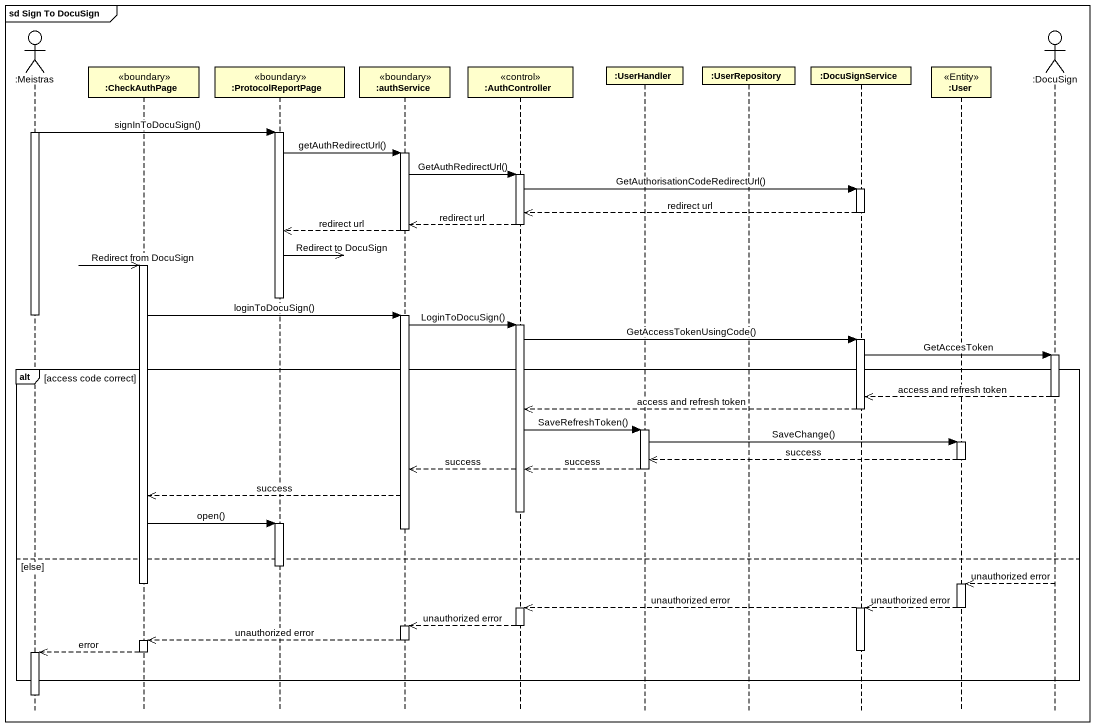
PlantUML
@startuml
mainframe sd Sign To DocuSign
hide footbox
actor ":Meistras" as Meistras
participant ":CheckAuthPage" as CheckAuthPage <<boundary>>
participant ":ProtocolReportPage" as ProtocolReportPage <<boundary>>
participant ":authService" as authService <<boundary>>
participant ":AuthController" as AuthController <<control>>
participant ":UserHandler" as UserHandler
participant ":UserRepository" as UserRepository
participant ":DocuSignService" as DocuSignService
participant ":User" as User <<Entity>>
actor ":DocuSign" as DocuSign

activate Meistras
Meistras -> ProtocolReportPage : signInToDocuSign()
activate ProtocolReportPage
ProtocolReportPage -> authService : getAuthRedirectUrl()
activate authService
authService -> AuthController : GetAuthRedirectUrl()
activate AuthController
AuthController -> DocuSignService : GetAuthorisationCodeRedirectUrl()
activate DocuSignService
DocuSignService -->> AuthController : redirect url
deactivate DocuSignService
AuthController -->> authService : redirect url
deactivate AuthController
authService -->> ProtocolReportPage : redirect url
deactivate authService
ProtocolReportPage ->> ProtocolReportPage : Redirect to DocuSign
CheckAuthPage ->> CheckAuthPage : Redirect from DocuSign
activate CheckAuthPage
deactivate ProtocolReportPage
CheckAuthPage -> authService : loginToDocuSign()
deactivate Meistras
activate authService
authService -> AuthController : LoginToDocuSign()
activate AuthController
AuthController -> DocuSignService : GetAccessTokenUsingCode()
activate DocuSignService
DocuSignService -> DocuSign : GetAccesToken
activate DocuSign
alt access code correct
  DocuSign -->> DocuSignService : access and refresh token
  deactivate DocuSign
  DocuSignService -->> AuthController : access and refresh token
  deactivate DocuSignService
  AuthController -> UserHandler : SaveRefreshToken()
  activate UserHandler
  UserHandler -> User : SaveChange()
  activate User
  User -->> UserHandler : success
  deactivate User
  AuthController -->> authService : success
  UserHandler -->> AuthController : success
  deactivate UserHandler
  authService -->> CheckAuthPage : success
  deactivate AuthController
  CheckAuthPage -> ProtocolReportPage : open()
  activate ProtocolReportPage
  deactivate authService
else else
  deactivate ProtocolReportPage
  DocuSign -->> User : unauthorized error
  deactivate CheckAuthPage
  activate User
  DocuSignService -->> AuthController : unauthorized error
  User -->> DocuSignService : unauthorized error
  deactivate User
  activate AuthController
  activate DocuSignService
  AuthController -->> authService : unauthorized error
  deactivate AuthController
  activate authService
  authService -->> CheckAuthPage : unauthorized error
  deactivate authService
  activate CheckAuthPage
  deactivate DocuSignService
  CheckAuthPage -->> Meistras : error
  deactivate CheckAuthPage
  activate Meistras
end
deactivate Meistras
@enduml
